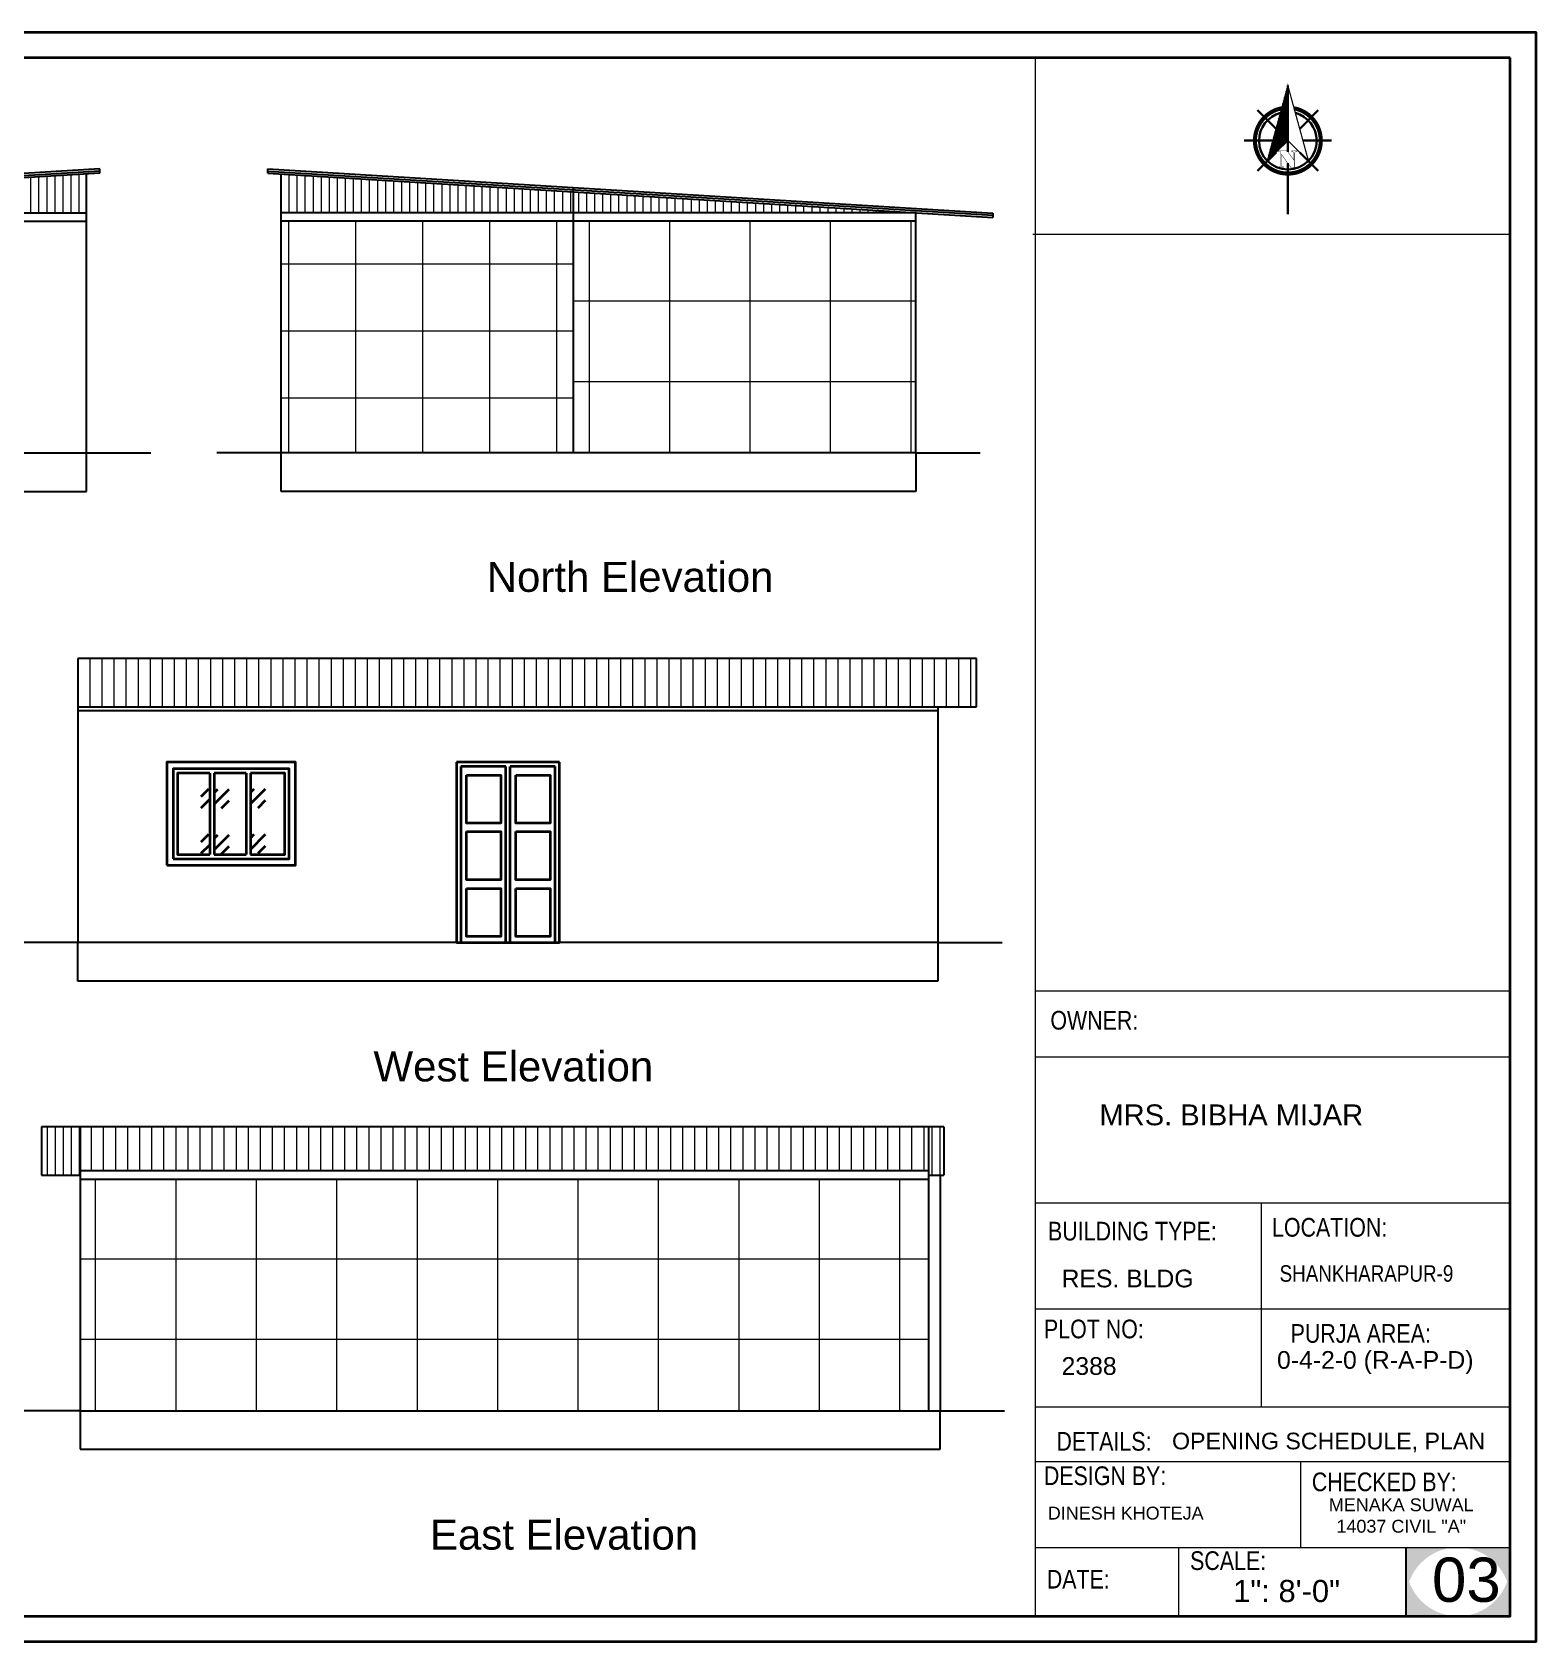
# Model space of a CAD drawing. Header units: inches. Extents: x 352731 to 371558, y -52658 to -39161.
# Drawn here: x 370857 to 371558, y -51537 to -50786 of the extents above; entities that cross this region are included whole.
import ezdxf

# ---------------------------------------------------------------- set-up
doc = ezdxf.new("R2010")
doc.units = ezdxf.units.IN
doc.header["$LTSCALE"] = 2
doc.header["$MEASUREMENT"] = 0
doc.layers.get('0').update_dxf_attribs({"linetype": 'CONTINUOUS'})
for name, color, linetype, lineweight in [('1', 7, 'CONTINUOUS', 13), ('DIMENTION', 140, 'CONTINUOUS', 0), ('door', 20, 'CONTINUOUS', 35), ('Rebars', 1, 'CONTINUOUS', 13), ('Siteplan', 7, 'CONTINUOUS', 30), ('steps', 253, 'CONTINUOUS', 20), ('TEXT', 181, 'CONTINUOUS', 25)]:
    doc.layers.add(name, color=color, linetype=linetype, lineweight=lineweight)
doc.layers.add('Normal Wall', color=7, linetype='CONTINUOUS', lineweight=35, true_color=0xffaf89)
doc.layers.add('Rear Wall', color=7, linetype='CONTINUOUS', lineweight=20, true_color=0xd4e480)
doc.styles.get("Standard").update_dxf_attribs({"font": 'ARIALN.TTF'})
doc.styles.add('SwissBT', font='swiss.ttf', dxfattribs={"height": 12})
pattern_1 = [(90, (7549.4547, -433.4068), (-3.75, 0), [])]
pattern_2 = [(45, (8423.729, -20495.035), (21.21320344, 0), [12.5, -17.5]), (45, (8429.032, -20495.035), (21.21320344, 0), [5, -25]), (45, (8423.729, -20489.732), (21.21320344, 0), [5, -25])]

# ---------------------------------------------------------------- blocks, each defined once
blk = doc.blocks.new('*X29')
at = {"color": 0}
for p, q in [((146.95, -410.95), (147.62, -410.29)), ((147.15, -410.22), (147.62, -409.76)), ((147.35, -409.49), (147.62, -409.23)), ((147.55, -408.76), (147.62, -408.7)), ((145.56, -416.06), (147.62, -414)), ((145.76, -415.33), (147.62, -413.47)), ((145.96, -414.6), (147.62, -412.94)), ((146.16, -413.87), (147.62, -412.41)), ((146.36, -413.14), (147.62, -411.88)), ((146.55, -412.41), (147.62, -411.35)), ((146.75, -411.68), (147.62, -410.82)), ((143.96, -421.9), (147.62, -418.24)), ((144.16, -421.17), (147.62, -417.71)), ((144.36, -420.44), (147.62, -417.18)), ((144.56, -419.71), (147.62, -416.65)), ((144.76, -418.98), (147.62, -416.12)), ((144.96, -418.25), (147.62, -415.59)), ((145.16, -417.52), (147.62, -415.06)), ((145.36, -416.79), (147.62, -414.53)), ((142.76, -426.28), (147.62, -421.42)), ((142.96, -425.55), (147.62, -420.89)), ((143.16, -424.82), (147.62, -420.36)), ((143.36, -424.09), (147.62, -419.83)), ((143.56, -423.36), (147.62, -419.3)), ((143.76, -422.63), (147.62, -418.77))]:
    blk.add_line(p, q, dxfattribs=at)
blk = doc.blocks.new('NORTH_15')
for p, q in [((0, 3.66), (0, 10.62)), ((-2.87, 2.87), (-7.37, 7.37)), ((2.87, 2.87), (7.37, 7.37)), ((-13.37, 0), (2.72, 0)), ((5.49, 0), (17.83, 0)), ((-2.87, -2.87), (-7.37, -7.37)), ((0, -3.66), (0, -10.62)), ((2.87, -2.87), (7.37, -7.37))]:
    blk.add_line(p, q)
at = {"const_width": 1}
for points in [[(0, -8, 1), (0, 8, 0.359415), (-7.86, 1.52, 1)], [(-7.86, -1.52, 0.359415), (0, -8, 1)]]:
    blk.add_lwpolyline(points, format="xyb", dxfattribs=at)
for points, const_width in [([(4.96, -5.01), (-13.37, 0), (4.9, 5), (0, 0), (4.96, -5.01)], 0.3), ([(5.93, -1.55), (6, -1.55), (6.07, -1.54), (6.13, -1.53), (6.17, -1.52), (6.22, -1.51), (6.26, -1.49), (6.28, -1.47), (6.3, -1.45), (6.32, -1.42), (6.33, -1.39), (6.35, -1.34), (6.36, -1.29), (6.37, -1.23), (6.38, -1.16), (6.38, -1.08), (6.38, -1), (6.54, -1), (6.54, -2.34), (6.38, -2.34), (6.38, -2.3), (6.38, -2.23), (6.38, -2.16), (6.37, -2.09), (6.36, -2.04), (6.35, -1.99), (6.33, -1.95), (6.32, -1.91), (6.3, -1.88), (6.28, -1.86), (6.26, -1.83), (6.22, -1.81), (6.18, -1.8), (6.13, -1.78), (6.07, -1.77), (6.01, -1.76), (5.95, -1.76), (2.66, -1.76), (2.66, -2.34), (2.5, -2.34), (2.5, -0.16), (4.71, 1.44), (3.14, 1.44), (3.07, 1.44), (3, 1.43), (2.94, 1.42), (2.89, 1.41), (2.85, 1.4), (2.81, 1.38), (2.78, 1.36), (2.76, 1.34), (2.74, 1.31), (2.72, 1.27), (2.7, 1.22), (2.69, 1.17), (2.68, 1.11), (2.67, 1.04), (2.66, 0.97), (2.66, 0.89), (2.66, 0.87), (2.5, 0.87), (2.5, 2.21), (2.66, 2.21), (2.66, 2.17), (2.66, 2.09), (2.67, 2.03), (2.68, 1.97), (2.69, 1.91), (2.7, 1.86), (2.71, 1.82), (2.73, 1.78), (2.75, 1.76), (2.77, 1.74), (2.8, 1.72), (2.85, 1.7), (2.89, 1.68), (2.94, 1.67), (3, 1.66), (3.07, 1.66), (3.14, 1.66), (6.54, 1.66), (6.54, 0.75), (3.33, -1.55), (5.93, -1.55), (5.93, -1.55)], 0.1)]:
    blk.add_lwpolyline(points, dxfattribs=dict(const_width=const_width))
for start, end in [(90, 164.973), (270, 90), (195.027, 270)]:
    blk.add_arc((0, 0), 7, start, end)
at = {"rotation": 90}
blk.add_blockref('*X29', (-421.89, -147.62), dxfattribs=at)
blk = doc.blocks.new('A$C0BDB7EE9')
at = {"layer": 'Siteplan', "xscale": 2.999999999999779, "yscale": 2.999999999999779, "zscale": 2.999999999999779, "rotation": 247.8612575918487}
blk.add_blockref('NORTH_15', (20.2, 49.5), dxfattribs=at)
blk = doc.blocks.new('A$C327B4BBD')
at = {"layer": 'DIMENTION', "ltscale": 0.3, "xscale": 1.171875000000082, "yscale": 1.171875000000082, "zscale": 1.171875000000082, "rotation": 112.1387424081494}
blk.add_blockref('A$C0BDB7EE9', (16.1, 0), dxfattribs=at)

msp = doc.modelspace()

# ---------------------------------------------------------------- hatches: boundary and pattern name
msp.add_hatch(color=0).paths.add_polyline_path([(371546.54, -51492.95), (371522.23, -51492.95, -0.414214), (371546.54, -51517.27)])
at = {"layer": '1', "ltscale": 5}
h = msp.add_hatch(dxfattribs=at)
h.set_pattern_fill('ANSI37', color=256, scale=250, angle=45, style=0)
h.set_pattern_definition([(90, (1408539.52, -780238.186), (-31.25, 0), []), (180, (1408539.52, -780238.186), (-2e-15, -31.25), [])])
h.paths.add_polyline_path([(371109.84, -50982.63), (371109.84, -50874.63), (370973.53, -50874.63), (370973.53, -50982.63)])
h = msp.add_hatch(dxfattribs=at)
h.set_pattern_fill('ANSI37', color=256, scale=300, angle=45, style=0)
h.set_pattern_definition([(90, (8454.646, 13.187), (-37.5, 0), []), (180, (8454.646, 13.187), (-4e-15, -37.5), [])])
h.paths.add_polyline_path([(371269.34, -50982.63), (371269.34, -50874.63), (371109.84, -50874.63), (371109.84, -50982.63)])
h = msp.add_hatch(dxfattribs=at)
h.set_pattern_fill('ANSI37', color=256, scale=300, angle=45, style=0)
h.set_pattern_definition([(90, (7549.455, -433.407), (-37.5, 0), []), (180, (7549.455, -433.407), (-4e-15, -37.5), [])])
h.paths.add_polyline_path([(371275.46, -51429.23), (371275.46, -51321.23), (370879.69, -51321.23), (370879.69, -51429.23)])
at = {"layer": 'door', "ltscale": 0.5}
h = msp.add_hatch(dxfattribs=at)
h.set_pattern_fill('GOST_GLASS', color=256, scale=2.5)
h.set_pattern_definition(pattern_2)
h.paths.add_polyline_path([(370940.19, -51131.9), (370925.19, -51131.9), (370925.19, -51169.9), (370940.19, -51169.9)])
h = msp.add_hatch(dxfattribs=at)
h.set_pattern_fill('GOST_GLASS', color=256, scale=2.5)
h.set_pattern_definition([(45, (8406.729, -20495.22), (21.21320344, 0), [12.5, -17.5]), (45, (8412.032, -20495.22), (21.21320344, 0), [5, -25]), (45, (8406.729, -20489.916), (21.21320344, 0), [5, -25])])
h.paths.add_polyline_path([(370957.19, -51132.09), (370942.19, -51132.09), (370942.19, -51170.09), (370957.19, -51170.09)])
h = msp.add_hatch(dxfattribs=at)
h.set_pattern_fill('GOST_GLASS', color=256, scale=2.5)
h.set_pattern_definition(pattern_2)
h.paths.add_polyline_path([(370975.19, -51131.9), (370959.19, -51131.9), (370959.19, -51169.9), (370975.19, -51169.9)])
at = {"layer": 'steps', "ltscale": 0.3}
h = msp.add_hatch(dxfattribs=at)
h.set_pattern_fill('ANSI31', scale=30, angle=45)
h.set_pattern_definition([(90, (8760.552, 13.1866), (-3.75, 0), [])])
h.paths.add_polyline_path([(370882.66, -50870.63), (370882.66, -50852.63), (370586.86, -50870.63)])
h = msp.add_hatch(dxfattribs=at)
h.set_pattern_fill('ANSI31', scale=30, angle=45)
h.set_pattern_definition([(90, (9147.2293, 13.1866), (-3.75, 0), [])])
h.paths.add_polyline_path([(371269.34, -50870.63), (370973.53, -50852.63), (370973.53, -50870.63)])
h = msp.add_hatch(dxfattribs=at)
h.set_pattern_fill('ANSI31', scale=45, angle=45)
h.set_pattern_definition([(90, (6840.0075, -215.083), (-5.625, 0), [])])
h.paths.add_polyline_path([(370878.68, -51078.52), (370878.68, -51101.09), (371297.69, -51101.09), (371297.69, -51078.52)])
h = msp.add_hatch(dxfattribs=at)
h.set_pattern_fill('ANSI31', scale=30, angle=45)
h.set_pattern_definition(pattern_1)
h.paths.add_polyline_path([(370861.69, -51319.42), (370879.69, -51319.42), (370879.69, -51296.84), (370861.69, -51296.84)])
h = msp.add_hatch(dxfattribs=at)
h.set_pattern_fill('ANSI31', scale=45, angle=45)
h.set_pattern_definition([(90, (7549.4547, -433.407), (-5.625, 0), [])])
h.paths.add_polyline_path([(371275.46, -51317.23), (371275.46, -51296.84), (370879.69, -51296.84), (370879.69, -51317.23)])
h = msp.add_hatch(dxfattribs=at)
h.set_pattern_fill('ANSI31', scale=30, angle=45)
h.set_pattern_definition(pattern_1)
h.paths.add_polyline_path([(371282.5, -51296.84), (371275.46, -51296.84), (371275.46, -51319.42), (371282.5, -51319.42)])
at = {"layer": 'TEXT'}
for points in [[(371522.23, -51492.95), (371497.92, -51492.95), (371497.92, -51517.27, -0.414214)], [(371522.23, -51492.95), (371497.92, -51492.95), (371497.92, -51517.27, -0.414214)], [(371546.54, -51492.95), (371522.23, -51492.95, -0.414214), (371546.54, -51517.27)], [(371497.92, -51500.77), (371497.92, -51525.08), (371522.23, -51525.08, -0.414214)], [(371497.92, -51500.77), (371497.92, -51525.08), (371522.23, -51525.08, -0.414214)], [(371546.54, -51500.77, -0.414214), (371522.23, -51525.08), (371546.54, -51525.08)], [(371546.54, -51500.77, -0.414214), (371522.23, -51525.08), (371546.54, -51525.08)]]:
    msp.add_hatch(color=0, dxfattribs=at).paths.add_polyline_path(points)

# ---------------------------------------------------------------- linework, layer by layer
at = {"ltscale": 0.5}
for p, q in [((370888.86, -50850.25), (370550.86, -50870.82)), ((370888.86, -50851.25), (370550.86, -50871.82)), ((370888.86, -50852.26), (370550.86, -50872.82)), ((370882.66, -50982.63), (370882.66, -50852.63)), ((370888.86, -50852.26), (370888.86, -50850.25)), ((370967.33, -50850.25), (371305.34, -50870.82)), ((370967.33, -50852.26), (370967.33, -50850.25)), ((370967.33, -50851.25), (371305.34, -50871.82)), ((370967.33, -50852.26), (371305.34, -50872.82)), ((370973.53, -50982.63), (370973.53, -50852.63)), ((371109.84, -50982.63), (371109.84, -50858.92)), ((370586.86, -50870.63), (370882.66, -50870.63)), ((371269.34, -50870.63), (370973.53, -50870.63)), ((371269.34, -50982.63), (371269.34, -50870.63)), ((370586.86, -50874.63), (370882.66, -50874.63)), ((371269.34, -50874.63), (370973.53, -50874.63)), ((371305.34, -50870.82), (371305.34, -50872.82)), ((370586.86, -50982.63), (370882.66, -50982.63)), ((370882.66, -50982.63), (370912.66, -50982.63)), ((370882.66, -51000.63), (370882.66, -50982.63)), ((370973.53, -50982.63), (370943.53, -50982.63)), ((371269.34, -50982.63), (370973.53, -50982.63)), ((370973.53, -51000.63), (370973.53, -50982.63)), ((371269.34, -50982.63), (371299.34, -50982.63)), ((371269.34, -50982.63), (371269.34, -51000.63)), ((370586.86, -51000.63), (370882.66, -51000.63)), ((371269.34, -51000.63), (370973.53, -51000.63)), ((371297.69, -51078.52), (370878.68, -51078.52)), ((370878.68, -51078.52), (370878.68, -51101.09)), ((371297.69, -51101.09), (371297.69, -51078.52)), ((370878.68, -51101.09), (370878.68, -51210.9)), ((370878.68, -51101.09), (371297.69, -51101.09)), ((371279.69, -51102.9), (370878.68, -51102.9)), ((371279.69, -51101.09), (371279.69, -51210.9)), ((370878.68, -51210.9), (370848.68, -51210.9)), ((371279.69, -51210.9), (370878.68, -51210.9)), ((370878.68, -51228.9), (370878.68, -51210.9)), ((371279.69, -51210.9), (371309.69, -51210.9)), ((371279.69, -51210.9), (371279.69, -51228.9)), ((371279.69, -51228.9), (370878.68, -51228.9)), ((371282.5, -51296.84), (370861.69, -51296.84)), ((370861.69, -51296.84), (370861.69, -51319.42)), ((370879.69, -51296.84), (370879.69, -51429.23)), ((371275.46, -51429.23), (371275.46, -51296.84)), ((371282.5, -51296.84), (371282.5, -51319.42)), ((370861.69, -51319.42), (370879.69, -51319.42)), ((370879.69, -51317.23), (371275.46, -51317.23)), ((371275.46, -51319.42), (371282.5, -51319.42)), ((371280.7, -51319.42), (371280.7, -51429.23)), ((370879.69, -51321.23), (371275.46, -51321.23)), ((370879.69, -51429.23), (370849.69, -51429.23)), ((370879.69, -51429.23), (371280.7, -51429.23)), ((370879.69, -51429.23), (370879.69, -51447.23)), ((371280.7, -51429.23), (371310.7, -51429.23)), ((371280.7, -51447.23), (371280.7, -51429.23)), ((370879.69, -51447.23), (371280.7, -51447.23))]:
    msp.add_line(p, q, dxfattribs=at)
at = {"color": 0}
msp.add_line((371497.92, -51492.95), (371497.92, -51525.08), dxfattribs=at)
msp.add_line((371497.92, -51492.95), (371497.92, -51525.08), dxfattribs=at)
at = {"layer": 'door', "ltscale": 0.5}
for p, q in [((370940.19, -51131.9), (370940.19, -51169.9)), ((370942.19, -51131.9), (370942.19, -51169.9)), ((370957.19, -51131.9), (370957.19, -51169.9)), ((370959.19, -51131.9), (370959.19, -51169.9)), ((371055.19, -51126.9), (371055.19, -51210.9)), ((371103.19, -51126.9), (371055.19, -51126.9)), ((371055.19, -51126.9), (371055.19, -51210.9)), ((371103.19, -51126.9), (371055.19, -51126.9)), ((371057.19, -51128.9), (371057.19, -51210.9)), ((371078.19, -51128.9), (371057.19, -51128.9)), ((371057.19, -51128.9), (371057.19, -51210.9)), ((371078.19, -51128.9), (371057.19, -51128.9)), ((371078.19, -51210.9), (371078.19, -51128.9)), ((371101.19, -51128.9), (371080.19, -51128.9)), ((371101.19, -51128.9), (371080.19, -51128.9)), ((371080.19, -51210.9), (371080.19, -51128.9)), ((371101.19, -51210.9), (371101.19, -51128.9)), ((371101.19, -51210.9), (371101.19, -51128.9)), ((371103.19, -51210.9), (371103.19, -51126.9)), ((371103.19, -51210.9), (371103.19, -51126.9)), ((371055.19, -51210.9), (371103.19, -51210.9))]:
    msp.add_line(p, q, dxfattribs=at)
for points in [[(370920.19, -51174.9), (370980.19, -51174.9), (370980.19, -51126.9), (370920.19, -51126.9)], [(370923.19, -51171.9), (370977.19, -51171.9), (370977.19, -51129.9), (370923.19, -51129.9)], [(371059.82, -51132.83), (371075.83, -51132.83), (371075.83, -51155.32), (371059.82, -51155.32)], [(371082.82, -51132.83), (371098.83, -51132.83), (371098.83, -51155.32), (371082.82, -51155.32)], [(371059.82, -51159.13), (371075.83, -51159.13), (371075.83, -51181.63), (371059.82, -51181.63)], [(371082.82, -51159.13), (371098.83, -51159.13), (371098.83, -51181.63), (371082.82, -51181.63)], [(371059.82, -51185.68), (371075.83, -51185.68), (371075.83, -51208.18), (371059.82, -51208.18)], [(371082.82, -51185.68), (371098.83, -51185.68), (371098.83, -51208.18), (371082.82, -51208.18)]]:
    msp.add_lwpolyline(points, close=True, dxfattribs=at)
for points in [[(370940.19, -51131.9), (370925.19, -51131.9), (370925.19, -51169.9), (370940.19, -51169.9)], [(370957.19, -51131.9), (370942.19, -51131.9)], [(370959.19, -51169.9), (370975.19, -51169.9), (370975.19, -51131.9), (370959.19, -51131.9)], [(370942.19, -51169.9), (370957.19, -51169.9)]]:
    msp.add_lwpolyline(points, dxfattribs=at)
at = {"layer": 'Normal Wall'}
for points in [[(370500.44, -50786.46), (371558.45, -50786.46), (371558.45, -51536.99), (370500.44, -51536.99)], [(370500.44, -50786.46), (371558.45, -50786.46), (371558.45, -51536.99), (370500.44, -51536.99)], [(371546.54, -50798.37), (370524.26, -50798.37), (370524.26, -51525.08), (371546.54, -51525.08)], [(371546.54, -50798.37), (370524.26, -50798.37), (370524.26, -51525.08), (371546.54, -51525.08)]]:
    msp.add_lwpolyline(points, close=True, dxfattribs=at)
at = {"layer": 'Rear Wall'}
for p, q in [((371325.12, -51242.64), (371325.12, -50798.37)), ((371323.94, -50880.67), (371546.54, -50880.67)), ((371325.12, -51233.38), (371546.54, -51233.38)), ((371325.12, -51233.38), (371546.54, -51233.38)), ((371325.12, -51233.38), (371546.54, -51233.38)), ((371325.12, -51233.38), (371546.54, -51233.38)), ((371325.12, -51264.18), (371546.54, -51264.18)), ((371325.12, -51264.18), (371546.54, -51264.18)), ((371325.12, -51332.24), (371546.54, -51332.24)), ((371325.12, -51332.24), (371546.54, -51332.24)), ((371430.39, -51332.24), (371430.39, -51418.14)), ((371430.39, -51332.24), (371430.39, -51427.4)), ((371325.12, -51381.73), (371546.54, -51381.73)), ((371325.12, -51381.73), (371546.54, -51381.73)), ((371325.12, -51427.4), (371546.54, -51427.4)), ((371325.12, -51452.84), (371546.54, -51452.84)), ((371325.12, -51452.84), (371546.54, -51452.84)), ((371448.97, -51492.95), (371448.97, -51452.84)), ((371448.97, -51492.95), (371448.97, -51452.84)), ((371325.12, -51492.95), (371546.54, -51492.95)), ((371325.12, -51492.95), (371546.54, -51492.95)), ((371391.86, -51492.95), (371391.86, -51525.08)), ((371391.86, -51492.95), (371391.86, -51525.08))]:
    msp.add_line(p, q, dxfattribs=at)
msp.add_lwpolyline([(371325.12, -51233.38), (371546.54, -51233.38), (371546.54, -51525.08), (371325.12, -51525.08)], close=True, dxfattribs=at)
msp.add_lwpolyline([(371325.12, -51233.38), (371546.54, -51233.38), (371546.54, -51525.08), (371325.12, -51525.08)], close=True, dxfattribs=at)

# ---------------------------------------------------------------- block references
at = {"layer": 'Rebars', "xscale": 0.5459999999999999, "yscale": 0.5459999999999999, "zscale": 0.5459999999999999, "rotation": 270}
msp.add_blockref('A$C327B4BBD', (371442.81, -50862.45), dxfattribs=at)

# ---------------------------------------------------------------- texts
at = {"color": 0}
for s, p in [('OWNER:', (371332.12, -51251.52)), ('LOCATION:', (371435.46, -51348.07))]:
    msp.add_text(s, height=8.704, dxfattribs=at).set_placement(p)
at = {"color": 7, "linetype": 'ByBlock', "lineweight": 5, "char_height": 14, "width": 235.547, "attachment_point": 5}
for s, insert in [('{\\fArial CE|b0|i0|c0|p34;North Elevation}', (371136.18, -51040.52)), ('{\\fArial CE|b0|i0|c0|p34;West Elevation}', (371081.75, -51268.79)), ('{\\fArial CE|b0|i0|c0|p34;East Elevation}', (371105.38, -51487.11))]:
    msp.add_mtext(s, dxfattribs=dict(at, insert=insert))
at = {"layer": 'TEXT', "color": 0}
for s, height, p in [('OWNER:', 8.704, (371332.12, -51251.52)), ('LOCATION:', 8.704, (371435.46, -51348.07)), ('CHECKED BY:', 8.7044, (371454.03, -51466.76)), ('CHECKED BY:', 8.7044, (371454.03, -51466.76)), ('SCALE:', 8.704, (371397.26, -51503.49)), ('SCALE:', 8.704, (371397.26, -51503.49))]:
    msp.add_text(s, height=height, dxfattribs=at).set_placement(p)
at = {"layer": 'TEXT', "color": 0, "linetype": 'ByBlock', "style": 'SwissBT'}
for s, insert, char_height, width, attachment_point in [('MRS. BIBHA MIJAR', (371416.46, -51286.42), 9.72, 217.5111, 2), ('OPENING SCHEDULE, PLAN', (371388.84, -51439.49), 7.7396, 268.5322, 1), ('MENAKA SUWAL\\P14037 CIVIL "A"', (371495.71, -51470.1), 6, 88.5492, 2), ('DINESH KHOTEJA', (371330.91, -51473.97), 6, 201.5276, 1)]:
    msp.add_mtext(s, dxfattribs=dict(at, insert=insert, char_height=char_height, width=width, attachment_point=attachment_point))
at = {"layer": 'TEXT', "color": 0, "attachment_point": 1}
for s, insert, char_height, width in [('BUILDING TYPE:', (371331.04, -51341.15), 8.7044, 148.5551), ('BUILDING TYPE:', (371331.04, -51341.15), 8.7044, 148.5551), ('PLOT NO: ', (371329.14, -51386.76), 8.704, 138.0271), ('PLOT NO: ', (371329.14, -51386.76), 8.704, 138.0271), ('PURJA AREA:', (371444.15, -51388.86), 8.7044, 197.5821), ('PURJA AREA:', (371444.15, -51388.86), 8.7044, 197.5821), ('DETAILS: ', (371334.95, -51439.15), 8.704, 138.0271), ('DESIGN BY:', (371329.1, -51455.2), 8.704, 138.0271), ('DESIGN BY:', (371329.1, -51455.2), 8.704, 138.0271), ('DATE:', (371330.45, -51503.43), 8.704, 34.8177)]:
    msp.add_mtext(s, dxfattribs=dict(at, insert=insert, char_height=char_height, width=width))
at = {"layer": 'TEXT', "color": 0, "style": 'SwissBT'}
for s, insert, char_height, width, attachment_point in [('RES. BLDG', (371337.35, -51363.45), 8.256, 163.2142, 1), ('RES. BLDG', (371337.35, -51363.45), 8.256, 163.2142, 1), ('0-4-2-0 (R-A-P-D)', (371483.61, -51401.43), 8.2555, 163.2142, 2), ('2388', (371337.35, -51404.27), 8.256, 163.2142, 1), ('03', (371510.03, -51497.72), 20.639, 20.1585, 1)]:
    msp.add_mtext(s, dxfattribs=dict(at, insert=insert, char_height=char_height, width=width, attachment_point=attachment_point))
at = {"layer": 'TEXT', "color": 0, "linetype": 'ByBlock', "insert": (371438.99, -51361.41), "char_height": 7.6711, "attachment_point": 1}
msp.add_mtext_dynamic_manual_height_columns('SHANKHARAPUR-9', width=381.0351, gutter_width=1.53, heights=[0], dxfattribs=at)
at = {"layer": 'TEXT', "color": 0, "ltscale": 0.5, "insert": (371417.34, -51508.14), "char_height": 10.319, "width": 127.5344, "attachment_point": 1, "style": 'SwissBT'}
msp.add_mtext('1": 8\'-0"', dxfattribs=at)
msp.add_mtext('1": 8\'-0"', dxfattribs=at)

doc.saveas('drawing.dxf')
